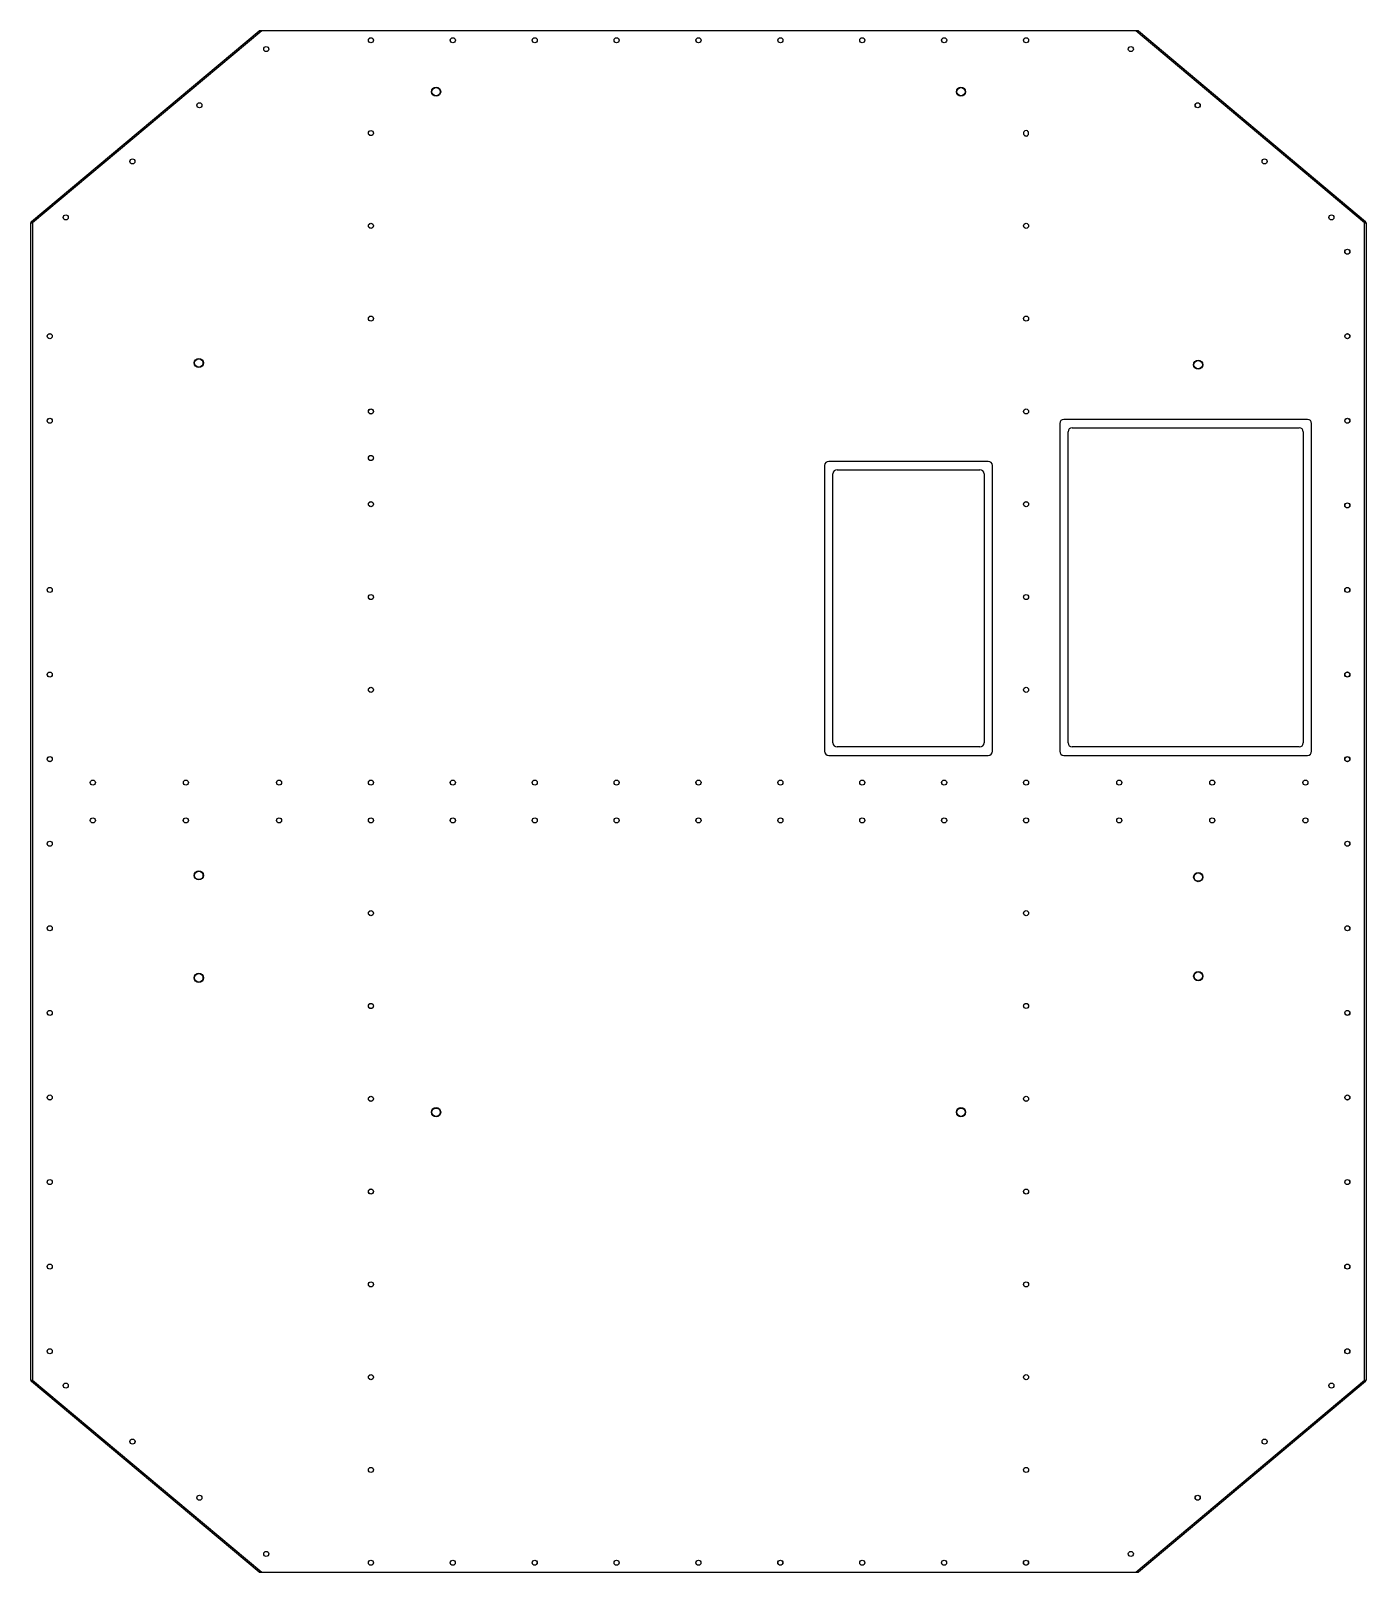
# Paper-space layout '_Back' of a CAD drawing. Header units: millimetres. Extents: x -1534 to 56, y 841 to 2676.
import ezdxf

# ---------------------------------------------------------------- set-up
doc = ezdxf.new("R2010")
doc.units = ezdxf.units.MM

psp = doc.layouts.new('_Back')

# ---------------------------------------------------------------- linework, layer by layer
at = {"color": 7, "linetype": 'Continuous', "lineweight": 25}
for p, q in [((-1533.1, 2449.2), (-1261.9, 2676.1)), ((-1258.8, 2676.1), (-1531.8, 2447.6)), ((-215.1, 2676.1), (-1261.9, 2676.1)), ((54.1, 2447.5), (-218.2, 2676.1)), ((-215.1, 2676.1), (55.4, 2449.1)), ((-351.8, 2554.1), (-351.8, 2554.1)), ((-345.8, 2554.1), (-345.8, 2554.1)), ((-1533.8, 2447.6), (-1531.8, 2447.6)), ((-1533.8, 1069.5), (-1533.8, 2447.6)), ((-1533.1, 2449.2), (-1531.8, 2447.6)), ((-1531.8, 2447.6), (-1531.8, 1069.5)), ((54.1, 2447.5), (55.4, 2449.1)), ((54.1, 1069.6), (54.1, 2447.5)), ((54.1, 2447.5), (56.1, 2447.5)), ((56.1, 2447.5), (56.1, 1069.6)), ((-308.8, 2208.5), (-308.8, 1818.5)), ((-13.8, 2213.5), (-303.8, 2213.5)), ((-293.8, 2203.5), (-23.8, 2203.5)), ((-8.8, 1818.5), (-8.8, 2208.5)), ((-298.8, 1828.5), (-298.8, 2198.5)), ((-18.8, 2198.5), (-18.8, 1828.5)), ((-588.8, 2158.5), (-588.8, 1818.5)), ((-393.8, 2163.5), (-583.8, 2163.5)), ((-578.8, 1828.5), (-578.8, 2148.5)), ((-573.8, 2153.5), (-403.8, 2153.5)), ((-398.8, 2148.5), (-398.8, 1828.5)), ((-388.8, 1818.5), (-388.8, 2158.5)), ((-403.8, 1823.5), (-573.8, 1823.5)), ((-23.8, 1823.5), (-293.8, 1823.5)), ((-583.8, 1813.5), (-393.8, 1813.5)), ((-303.8, 1813.5), (-13.8, 1813.5)), ((-1533.8, 1069.5), (-1531.8, 1069.5)), ((-1533.1, 1067.9), (-1531.8, 1069.5)), ((-1261.9, 841.1), (-1533.1, 1067.9)), ((-1531.8, 1069.5), (-1258.8, 841.1)), ((-218.2, 841.1), (54.1, 1069.6)), ((55.4, 1068), (-215.1, 841.1)), ((54.1, 1069.6), (55.4, 1068)), ((54.1, 1069.6), (56.1, 1069.6)), ((-1261.9, 841.1), (-215.1, 841.1))]:
    psp.add_line(p, q, dxfattribs=at)
for centre, radius in [((-1128.8, 2664.8), 3.02), ((-1128.8, 2664.8), 3), ((-1031.3, 2664.8), 3.02), ((-1031.3, 2664.8), 3), ((-933.8, 2664.8), 3.02), ((-933.8, 2664.8), 3), ((-836.3, 2664.8), 3.02), ((-836.3, 2664.8), 3), ((-738.8, 2664.8), 3.02), ((-738.8, 2664.8), 3), ((-641.3, 2664.8), 3.02), ((-641.3, 2664.8), 3), ((-543.8, 2664.8), 3.02), ((-543.8, 2664.8), 3), ((-446.3, 2664.8), 3.02), ((-446.3, 2664.8), 3), ((-348.8, 2664.8), 3.02), ((-348.8, 2664.8), 3), ((-1253.5, 2654.3), 3.02), ((-1253.5, 2654.3), 3), ((-224.1, 2654.3), 3.02), ((-224.1, 2654.3), 3), ((-1051.3, 2603.6), 5.5), ((-1051.3, 2603.6), 4.99), ((-426.3, 2603.6), 5.5), ((-426.3, 2603.6), 4.99), ((-1333.1, 2587.4), 3.03), ((-1333.1, 2587.4), 3), ((-144.5, 2587.4), 3.03), ((-144.5, 2587.4), 3), ((-1128.8, 2554.3), 3.02), ((-1128.8, 2554.3), 3), ((-1412.8, 2520.6), 3.02), ((-1412.8, 2520.6), 3), ((-64.8, 2520.6), 3.03), ((-64.8, 2520.6), 3), ((-1492.3, 2453.9), 3.03), ((-1492.3, 2453.9), 3), ((-1128.8, 2443.9), 3.02), ((-1128.8, 2443.9), 3), ((-348.8, 2443.9), 3.03), ((-348.8, 2443.9), 3), ((14.7, 2453.9), 3.03), ((14.7, 2453.9), 3), ((33.7, 2413.1), 3.03), ((33.7, 2413.1), 3), ((-1128.8, 2333.4), 3.02), ((-1128.8, 2333.4), 3), ((-348.8, 2333.4), 3.02), ((-348.8, 2333.4), 3), ((-1511.3, 2312.5), 3.02), ((-1511.3, 2312.5), 3), ((33.7, 2312.5), 3.02), ((33.7, 2312.5), 3), ((-1333.8, 2280.6), 5.5), ((-1333.8, 2280.6), 4.99), ((-143.9, 2278.6), 5.5), ((-143.9, 2278.6), 4.99), ((-1128.8, 2222.9), 3.03), ((-1128.8, 2222.9), 3), ((-348.8, 2222.9), 3.02), ((-348.8, 2222.9), 3), ((-1511.3, 2211.8), 3.03), ((-1511.3, 2211.8), 3), ((33.7, 2211.8), 3.02), ((33.7, 2211.8), 3), ((-1128.9, 2167.5), 3.02), ((-1128.9, 2167.5), 3), ((-1128.8, 2112.5), 3.02), ((-1128.8, 2112.5), 3), ((-348.8, 2112.5), 3.03), ((-348.8, 2112.5), 3), ((33.7, 2111.1), 3.03), ((33.7, 2111.1), 3), ((-1511.3, 2010.4), 3.03), ((-1511.3, 2010.4), 3), ((-1128.8, 2002), 3.03), ((-1128.8, 2002), 3), ((-348.8, 2002), 3.02), ((-348.8, 2002), 3), ((33.7, 2010.4), 3.03), ((33.7, 2010.4), 3), ((-1511.3, 1909.7), 3.02), ((-1511.3, 1909.7), 3), ((33.7, 1909.7), 3.03), ((33.7, 1909.7), 3), ((-1128.8, 1891.5), 3.03), ((-1128.8, 1891.5), 3), ((-348.8, 1891.5), 3.02), ((-348.8, 1891.5), 3), ((-1511.3, 1809), 3.03), ((-1511.3, 1809), 3), ((33.7, 1809), 3.03), ((33.7, 1809), 3), ((-1460, 1781.1), 3.03), ((-1460, 1781.1), 3), ((-1349.2, 1781.1), 3.02), ((-1349.2, 1781.1), 3), ((-1238.3, 1781.1), 3.02), ((-1238.3, 1781.1), 3), ((-1128.8, 1781.1), 3.03), ((-1128.8, 1781.1), 3), ((-1031.3, 1781.1), 3.02), ((-1031.3, 1781.1), 3), ((-933.8, 1781.1), 3.03), ((-933.8, 1781.1), 3), ((-836.3, 1781.1), 3.02), ((-836.3, 1781.1), 3), ((-738.8, 1781.1), 3.02), ((-738.8, 1781.1), 3), ((-641.3, 1781.1), 3.03), ((-641.3, 1781.1), 3), ((-543.8, 1781.1), 3.02), ((-543.8, 1781.1), 3), ((-446.3, 1781.1), 3.03), ((-446.3, 1781.1), 3), ((-348.8, 1781.1), 3.02), ((-348.8, 1781.1), 3), ((-237.9, 1781.1), 3.03), ((-237.9, 1781.1), 3), ((-127.1, 1781.1), 3.03), ((-127.1, 1781.1), 3), ((-16.2, 1781.1), 3.03), ((-16.2, 1781.1), 3), ((-1460, 1736.1), 3.03), ((-1460, 1736.1), 3), ((-1349.2, 1736.1), 3.03), ((-1349.2, 1736.1), 3), ((-1238.3, 1736.1), 3.03), ((-1238.3, 1736.1), 3), ((-1128.8, 1736.1), 3.03), ((-1128.8, 1736.1), 3), ((-1031.3, 1736.1), 3.03), ((-1031.3, 1736.1), 3), ((-933.8, 1736.1), 3.02), ((-933.8, 1736.1), 3), ((-836.3, 1736.1), 3.02), ((-836.3, 1736.1), 3), ((-738.8, 1736.1), 3.02), ((-738.8, 1736.1), 3), ((-641.3, 1736.1), 3.02), ((-641.3, 1736.1), 3), ((-543.8, 1736.1), 3.02), ((-543.8, 1736.1), 3), ((-446.3, 1736.1), 3.02), ((-446.3, 1736.1), 3), ((-348.8, 1736.1), 3.02), ((-348.8, 1736.1), 3), ((-237.9, 1736.1), 3.02), ((-237.9, 1736.1), 3), ((-127.1, 1736.1), 3.02), ((-127.1, 1736.1), 3), ((-16.2, 1736.1), 3.02), ((-16.2, 1736.1), 3), ((-1511.3, 1708.3), 3.03), ((-1511.3, 1708.3), 3), ((33.7, 1708.3), 3.02), ((33.7, 1708.3), 3), ((-1333.8, 1670.6), 5.5), ((-1333.8, 1670.6), 4.99), ((-143.8, 1668.6), 5.5), ((-143.8, 1668.6), 4.99), ((-1128.8, 1625.6), 3.03), ((-1128.8, 1625.6), 3), ((-348.8, 1625.6), 3.03), ((-348.8, 1625.6), 3), ((-1511.3, 1607.6), 3.03), ((-1511.3, 1607.6), 3), ((33.7, 1607.6), 3.02), ((33.7, 1607.6), 3), ((-1333.8, 1548.6), 5.5), ((-1333.8, 1548.6), 4.99), ((-143.8, 1550.6), 5.5), ((-143.8, 1550.6), 4.99), ((-1511.3, 1506.9), 3.02), ((-1511.3, 1506.9), 3), ((-1128.8, 1515.1), 3.03), ((-1128.8, 1515.1), 3), ((-348.8, 1515.1), 3.02), ((-348.8, 1515.1), 3), ((33.7, 1506.9), 3.02), ((33.7, 1506.9), 3), ((-1511.3, 1406.2), 3.03), ((-1511.3, 1406.2), 3), ((-1128.8, 1404.6), 3.03), ((-1128.8, 1404.6), 3), ((-348.8, 1404.6), 3.03), ((-348.8, 1404.6), 3), ((33.7, 1406.2), 3.02), ((33.7, 1406.2), 3), ((-1051.3, 1388.6), 5.5), ((-1051.3, 1388.6), 4.99), ((-426.3, 1388.6), 5.5), ((-426.3, 1388.6), 4.99), ((-1511.3, 1305.5), 3.02), ((-1511.3, 1305.5), 3), ((33.7, 1305.5), 3.02), ((33.7, 1305.5), 3), ((-1128.8, 1294.2), 3.03), ((-1128.8, 1294.2), 3), ((-348.8, 1294.2), 3.02), ((-348.8, 1294.2), 3), ((-1511.3, 1204.8), 3.03), ((-1511.3, 1204.8), 3), ((33.7, 1204.8), 3.03), ((33.7, 1204.8), 3), ((-1128.8, 1183.7), 3.03), ((-1128.8, 1183.7), 3), ((-348.8, 1183.7), 3.02), ((-348.8, 1183.7), 3), ((-1511.3, 1104.1), 3.02), ((-1511.3, 1104.1), 3), ((33.7, 1104.1), 3.03), ((33.7, 1104.1), 3), ((-1492.3, 1063.2), 3.03), ((-1492.3, 1063.2), 3), ((-1128.8, 1073.2), 3.03), ((-1128.8, 1073.2), 3), ((-348.8, 1073.2), 3.03), ((-348.8, 1073.2), 3), ((14.7, 1063.2), 3.03), ((14.7, 1063.2), 3), ((-1412.8, 996.5), 3.03), ((-1412.8, 996.5), 3), ((-64.8, 996.5), 3.02), ((-64.8, 996.5), 3), ((-1128.9, 962.8), 3.02), ((-1128.9, 962.8), 3), ((-348.8, 962.8), 3.02), ((-348.8, 962.8), 3), ((-1333.1, 929.7), 3.03), ((-1333.1, 929.7), 3), ((-144.5, 929.7), 3.03), ((-144.5, 929.7), 3), ((-1253.5, 862.8), 3.02), ((-1253.5, 862.8), 3), ((-224.1, 862.8), 3.02), ((-224.1, 862.8), 3), ((-1128.9, 852.3), 3.03), ((-1128.9, 852.3), 3), ((-1031.4, 852.3), 3.03), ((-1031.4, 852.3), 3), ((-933.9, 852.3), 3.02), ((-933.9, 852.3), 3), ((-836.4, 852.3), 3.03), ((-836.4, 852.3), 3), ((-738.9, 852.3), 3.02), ((-738.9, 852.3), 3), ((-641.4, 852.3), 3.03), ((-641.4, 852.3), 3), ((-543.9, 852.3), 3.03), ((-543.9, 852.3), 3), ((-446.4, 852.3), 3.02), ((-446.4, 852.3), 3), ((-348.9, 852.3), 3.03), ((-348.9, 852.3), 3)]:
    psp.add_circle(centre, radius, dxfattribs=at)
for centre, radius, start, end in [((-348.8, 2554.3), 3.03, 354.9706, 185.0294), ((-348.8, 2554.3), 3, 354.9286, 185.0714), ((-348.8, 2553.8), 3.03, 174.9706, 5.0294), ((-348.8, 2553.8), 3, 174.9286, 5.0714), ((-1531.8, 2447.6), 2, 129.9214, 180), ((54.1, 2447.5), 2, 360, 49.9976), ((-303.8, 2208.5), 5, 90, 180), ((-293.8, 2198.5), 5, 90, 180), ((-23.8, 2198.5), 5, 360, 90), ((-13.8, 2208.5), 5, 360, 90), ((-583.8, 2158.5), 5, 90, 180), ((-573.8, 2148.5), 5, 90, 180), ((-403.8, 2148.5), 5, 0, 90), ((-393.8, 2158.5), 5, 0, 90), ((-583.8, 1818.5), 5, 180, 270), ((-573.8, 1828.5), 5, 180, 270), ((-403.8, 1828.5), 5, 270, 360), ((-393.8, 1818.5), 5, 270, 0), ((-303.8, 1818.5), 5, 180, 270), ((-293.8, 1828.5), 5, 180, 270), ((-23.8, 1828.5), 5, 270, 360), ((-13.8, 1818.5), 5, 270, 0), ((-1531.8, 1069.5), 2, 180, 230.0806), ((54.1, 1069.6), 2, 310.0024, 0)]:
    psp.add_arc(centre, radius, start, end, dxfattribs=at)

doc.saveas('drawing.dxf')
